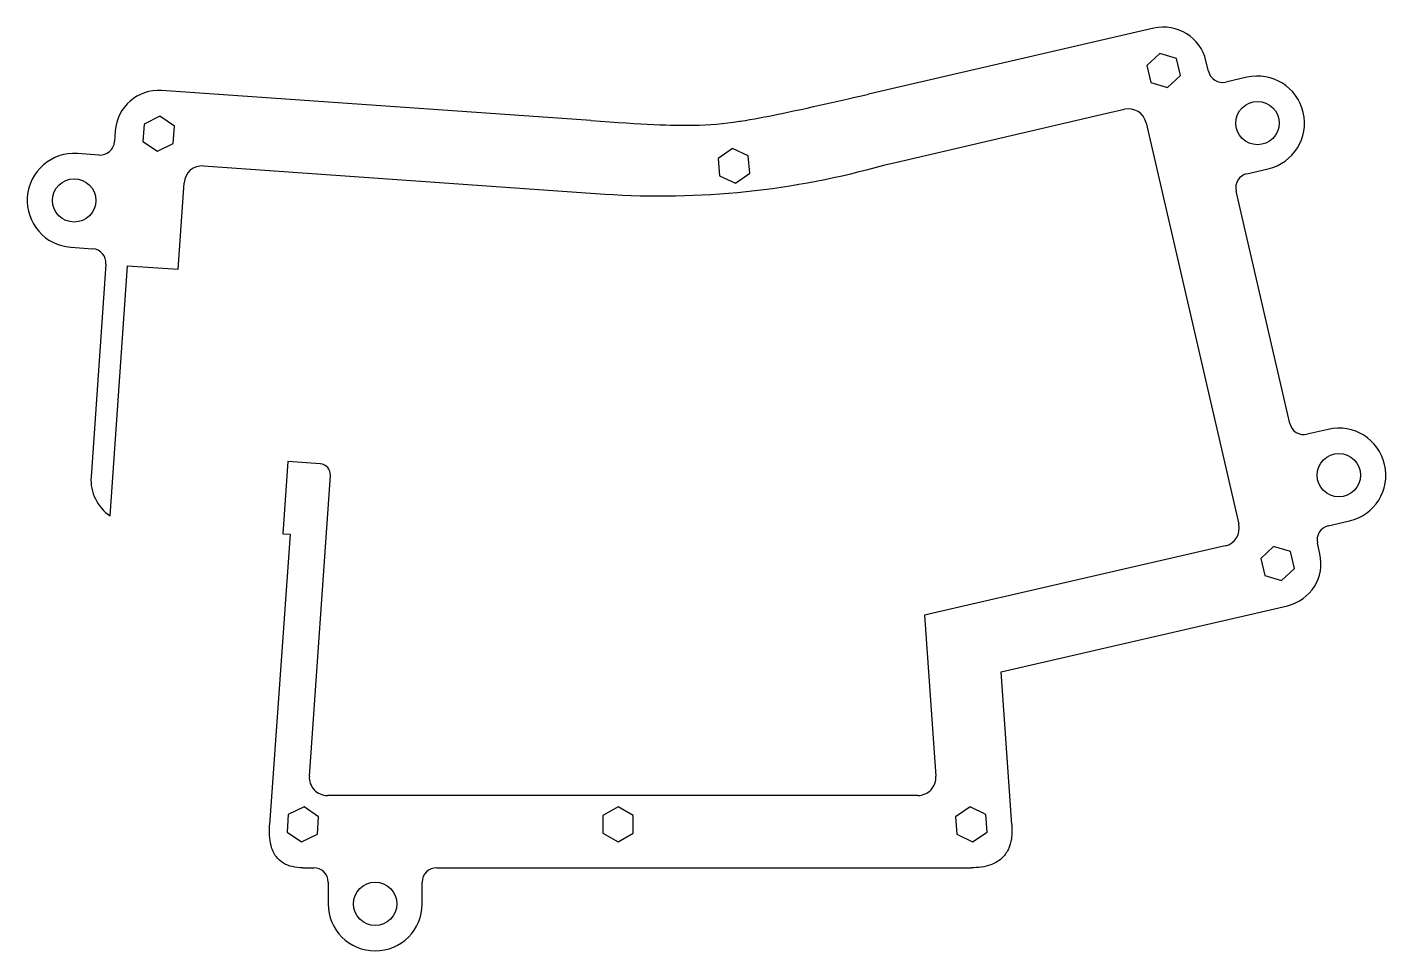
# Model space of a CAD drawing. Header units: millimetres. Extents: x -101 to 87, y -61 to 67.
import ezdxf

# ---------------------------------------------------------------- set-up
doc = ezdxf.new("R2010")
doc.units = ezdxf.units.MM
doc.layers.get('0').update_dxf_attribs({"linetype": 'CONTINUOUS'})

msp = doc.modelspace()

# ---------------------------------------------------------------- linework, layer by layer
for p, q in [((54.59, 67.15), (15.13, 58.04)), ((62.13, 61.2), (61.79, 62.66)), ((67.45, 60.37), (64.53, 59.7)), ((-23.28, 54.38), (-82.63, 58.53)), ((18.85, 48.6), (48.07, 55.39)), ((48.07, 55.39), (50.51, 55.95)), ((-89.04, 52.96), (-89.14, 51.47)), ((53.51, 54.07), (66.33, -1.46)), ((-91.28, 49.61), (-94.27, 49.82)), ((-76.85, 48.1), (-21.35, 44.22)), ((17.4, 48.27), (18.85, 48.6)), ((67.45, 47.03), (70.37, 47.7)), ((-80.35, 33.81), (-79.51, 45.78)), ((-21.35, 44.22), (-21.35, 44.22)), ((73.37, 12.48), (65.95, 44.63)), ((-95.18, 36.85), (-92.18, 36.64)), ((-90.33, 34.51), (-92.39, 5.08)), ((-89.76, -0.31), (-87.33, 34.3)), ((-87.33, 34.3), (-80.35, 33.81)), ((78.7, 11.65), (75.77, 10.98)), ((-65.17, 7.19), (-65.87, -2.79)), ((-60.68, 6.87), (-65.17, 7.19)), ((-62.2, -36.33), (-59.29, 5.27)), ((78.7, -1.69), (81.62, -1.01)), ((-64.87, -2.86), (-67.69, -43.08)), ((-65.87, -2.79), (-64.87, -2.86)), ((64.46, -4.46), (22.88, -14.06)), ((77.54, -5.55), (77.2, -4.09)), ((33.45, -21.89), (73.04, -12.74)), ((22.88, -14.06), (24.43, -36.33)), ((34.93, -43.01), (33.45, -21.89)), ((21.94, -39), (-59.71, -39)), ((-63.1, -49), (-61.6, -49)), ((-44.6, -49), (29.34, -49)), ((-59.6, -51), (-59.6, -54)), ((-46.6, -54), (-46.6, -51)), ((-53.1, -60.5), (-53.1, -60.5))]:
    msp.add_line(p, q)
for points in [[(53.62, 62.02), (54.17, 59.65), (56.49, 58.94), (58.26, 60.6), (57.72, 62.96), (55.4, 63.67)], [(-80.87, 53.61), (-82.88, 54.97), (-85.06, 53.9), (-85.23, 51.48), (-83.22, 50.13), (-81.04, 51.19)], [(-5.47, 46.72), (-3.27, 45.7), (-1.29, 47.09), (-1.5, 49.51), (-3.7, 50.53), (-5.69, 49.14)], [(69.37, -6.19), (69.92, -8.55), (72.24, -9.26), (74.01, -7.61), (73.46, -5.24), (71.14, -4.54)], [(-60.92, -41.94), (-62.93, -40.58), (-65.11, -41.64), (-65.28, -44.06), (-63.27, -45.42), (-61.09, -44.36)], [(-17.4, -41.79), (-19.5, -40.58), (-21.6, -41.79), (-21.6, -44.21), (-19.5, -45.42), (-17.4, -44.21)], [(27.16, -41.94), (27.33, -44.36), (29.51, -45.42), (31.52, -44.06), (31.35, -41.64), (29.18, -40.58)]]:
    msp.add_lwpolyline(points, close=True)
for centre in [(68.91, 54.04), (-94.72, 43.34), (80.16, 5.32), (-53.1, -54)]:
    msp.add_circle(centre, 3)
for centre, radius, start, end in [((55.94, 61.31), 6, 13, 103), ((64.08, 61.65), 2, 193, 283), ((68.91, 54.04), 6.5, -77, 103), ((-83.05, 52.55), 6, 86, 176), ((51.07, 53.51), 2.5, 13, 103), ((-91.14, 51.61), 2, 266, 356), ((-94.72, 43.34), 6.5, 86, 266), ((-77.02, 45.61), 2.5, 86, 176), ((-13.57, 157.32), 113.37, 266.0647, 285.8564), ((67.9, 45.08), 2, 103, 193), ((-92.32, 34.65), 2, -4, 86), ((75.32, 12.93), 2, 193, 283), ((80.16, 5.32), 6.5, -77, 103), ((-60.79, 5.38), 1.5, -4, 86), ((-86.4, 4.66), 6, 176, 236), ((63.89, -2.03), 2.5, -77, 13), ((79.15, -3.64), 2, 103, 193), ((71.69, -6.9), 6, -77, 13), ((-59.71, -36.5), 2.5, 176, 270), ((21.94, -36.5), 2.5, -90, 4), ((-61.6, -51), 2, 0, 90), ((-44.6, -51), 2, 90, 180), ((-53.1, -54), 6.5, 180, 270), ((-53.1, -54), 6.5, -89.9994, 0)]:
    msp.add_arc(centre, radius, start, end)
for points, knots in [([(-2.59, 54.3), (-0.87, 54.56), (1.01, 54.93), (6.46, 56.05), (12.19, 57.36), (15.13, 58.04)], [-1.294037, -1.294037, -1.294037, -1.294037, -0.905819, -0.905819, 0, 0, 0, 0]), ([(-23.28, 54.38), (-15.96, 53.87), (-12.08, 53.69), (-6.87, 53.77), (-4.93, 53.94), (-2.72, 54.28)], [-1.547013, -1.547013, -1.547013, -1.547013, -0.671869, -0.671869, 0, 0, 0, 0]), ([(-2.72, 54.28), (-2.7, 54.28), (-2.67, 54.29), (-2.63, 54.29), (-2.61, 54.3), (-2.59, 54.3)], [-0.01276644, -0.01276644, -0.01276644, -0.01276644, -0.00640121, -0.00640121, 0, 0, 0, 0]), ([(-63.1, -49), (-63.59, -49), (-64.1, -48.96), (-64.99, -48.75), (-65.4, -48.6), (-66.17, -48.14), (-66.51, -47.84), (-67.13, -47.01), (-67.35, -46.49), (-67.73, -45.03), (-67.75, -44.02), (-67.69, -43.08)], [-0.8663558, -0.8663558, -0.8663558, -0.8663558, -0.7187582, -0.7187582, -0.5902628, -0.5902628, -0.4508986, -0.4508986, -0.2817157, -0.2817157, 0, 0, 0, 0]), ([(34.93, -43.01), (34.97, -43.65), (34.97, -44.31), (34.79, -45.49), (34.65, -46.02), (34.19, -46.97), (33.9, -47.37), (33.09, -48.11), (32.59, -48.39), (31.2, -48.9), (30.25, -49), (29.34, -49)], [-0.9527083, -0.9527083, -0.9527083, -0.9527083, -0.7604306, -0.7604306, -0.5975916, -0.5975916, -0.4446172, -0.4446172, -0.2713915, -0.2713915, 0, 0, 0, 0])]:
    msp.add_open_spline(points, degree=3, knots=knots)

doc.saveas('drawing.dxf')
